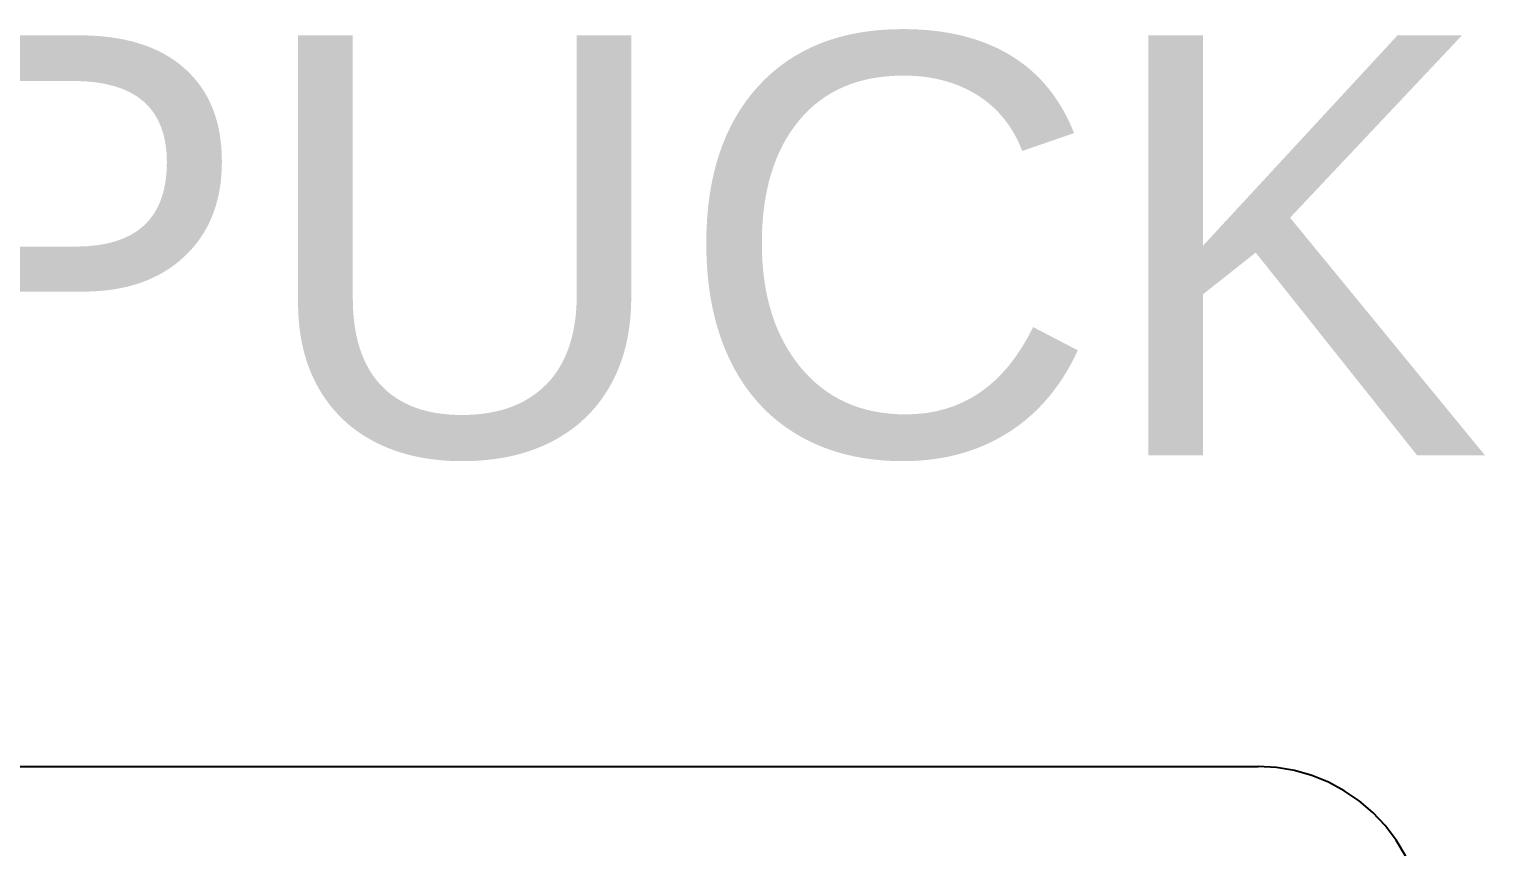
# Model space of a CAD drawing. Extents: x -49 to 275, y -8 to 142.
# Drawn here: x 135.335 to 137.718, y 126.259 to 127.613 of the extents above; entities that cross this region are included whole.
import ezdxf
from ezdxf.enums import TextEntityAlignment as Align

# ---------------------------------------------------------------- set-up
doc = ezdxf.new("R2010")
doc.units = 0
doc.header["$LTSCALE"] = 0.5
doc.header["$MEASUREMENT"] = 0
doc.layers.get('0').update_dxf_attribs({"linetype": 'CONTINUOUS'})
doc.layers.add('RISER', color=7, linetype='CONTINUOUS')
doc.styles.add('ARIAL', font='arial.ttf')

# ---------------------------------------------------------------- blocks, each defined once
blk = doc.blocks.new('*U52')
at = {"layer": 'RISER'}
blk.add_line((-2.0458, 0.9265), (2.0458, 0.9265), dxfattribs=at)
at = {"layer": 'RISER', "color": 7}
blk.add_lwpolyline([(2.2872, 0.7801), (2.2872, 0.7801), (2.2718, 0.806), (2.2538, 0.8297), (2.2335, 0.8512), (2.2111, 0.8703), (2.1869, 0.8868), (2.161, 0.9006), (2.1338, 0.9117), (2.1053, 0.9198), (2.076, 0.9248), (2.0458, 0.9265)], dxfattribs=at)
at = {"layer": 'RISER', "color": 1, "insert": (0, 1.4265), "char_height": 1, "attachment_point": 8, "style": 'ARIAL'}
blk.add_mtext('{\\H0.6875x;ETC PUCK}', dxfattribs=at)
at = {"layer": 'RISER', "color": 1, "style": 'ARIAL'}
blk.add_attdef('STATIONID', text='', height=0.6875, dxfattribs=at).set_placement((0, 2.5265), align=Align.CENTER)
blk.add_attdef('DRAWINGREF', text='', height=0.6875, dxfattribs=at).set_placement((0, -1.446), align=Align.TOP_CENTER)

msp = doc.modelspace()

# ---------------------------------------------------------------- block references
msp.add_blockref('*U52', (135.3013, 125.4794))

doc.saveas('drawing.dxf')
